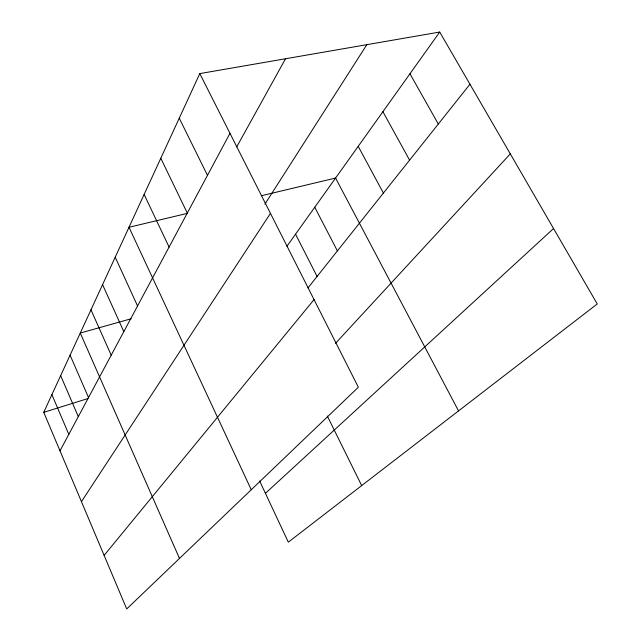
<?xml version="1.0" encoding="UTF-8"?>
<svg xmlns="http://www.w3.org/2000/svg" width="641" height="641" viewBox="0 0 641 641"><rect width="100%" height="100%" fill="white"/><g stroke="black" fill="none" stroke-linecap="round" stroke-linejoin="round"><path stroke-width="0.96" d="M199.792 73.603L358.351 387.236L126.718 608.95L43.748 412.323L199.792 73.603L439.718 32.05L597.252 303.954L288.322 542.15L259.637 480.974M59.998 450.831L229.983 133.32M236.673 146.965L285.517 58.756M264.893 204.175L366.828 44.678M81.447 501.647L270.454 213.373M286.944 246.24L439.718 32.05M307.992 287.873L469.957 84.243M104.122 555.394L314.05 299.611M335.523 343.328L510.308 153.888M265.43 493.322L553.552 228.533M43.748 412.323L87.945 398.566M131.173 318.761L80.269 333.048L179.488 558.439M187.3 213.381L129.001 227.267L251.256 489.748M261.36 195.737L335.58 178.054L458.547 410.905M409.952 73.779L438.308 124.025M382.901 111.702L409.583 160.146M358.207 146.324L383.398 193.069M314.763 207.235L337.398 250.911M295.549 234.173L317.079 276.447M327.343 416.073L361.676 485.59M179.256 118.192L207.476 175.37M160.795 158.247L187.292 213.068M144.129 194.431L169.088 247.073M115.204 257.209L137.559 305.965M102.576 284.628L123.817 331.637M90.974 309.819L111.197 355.202M70.085 355.162L88.522 397.548M60.655 375.626L78.306 416.642M51.897 394.632L68.819 434.358"/></g></svg>
